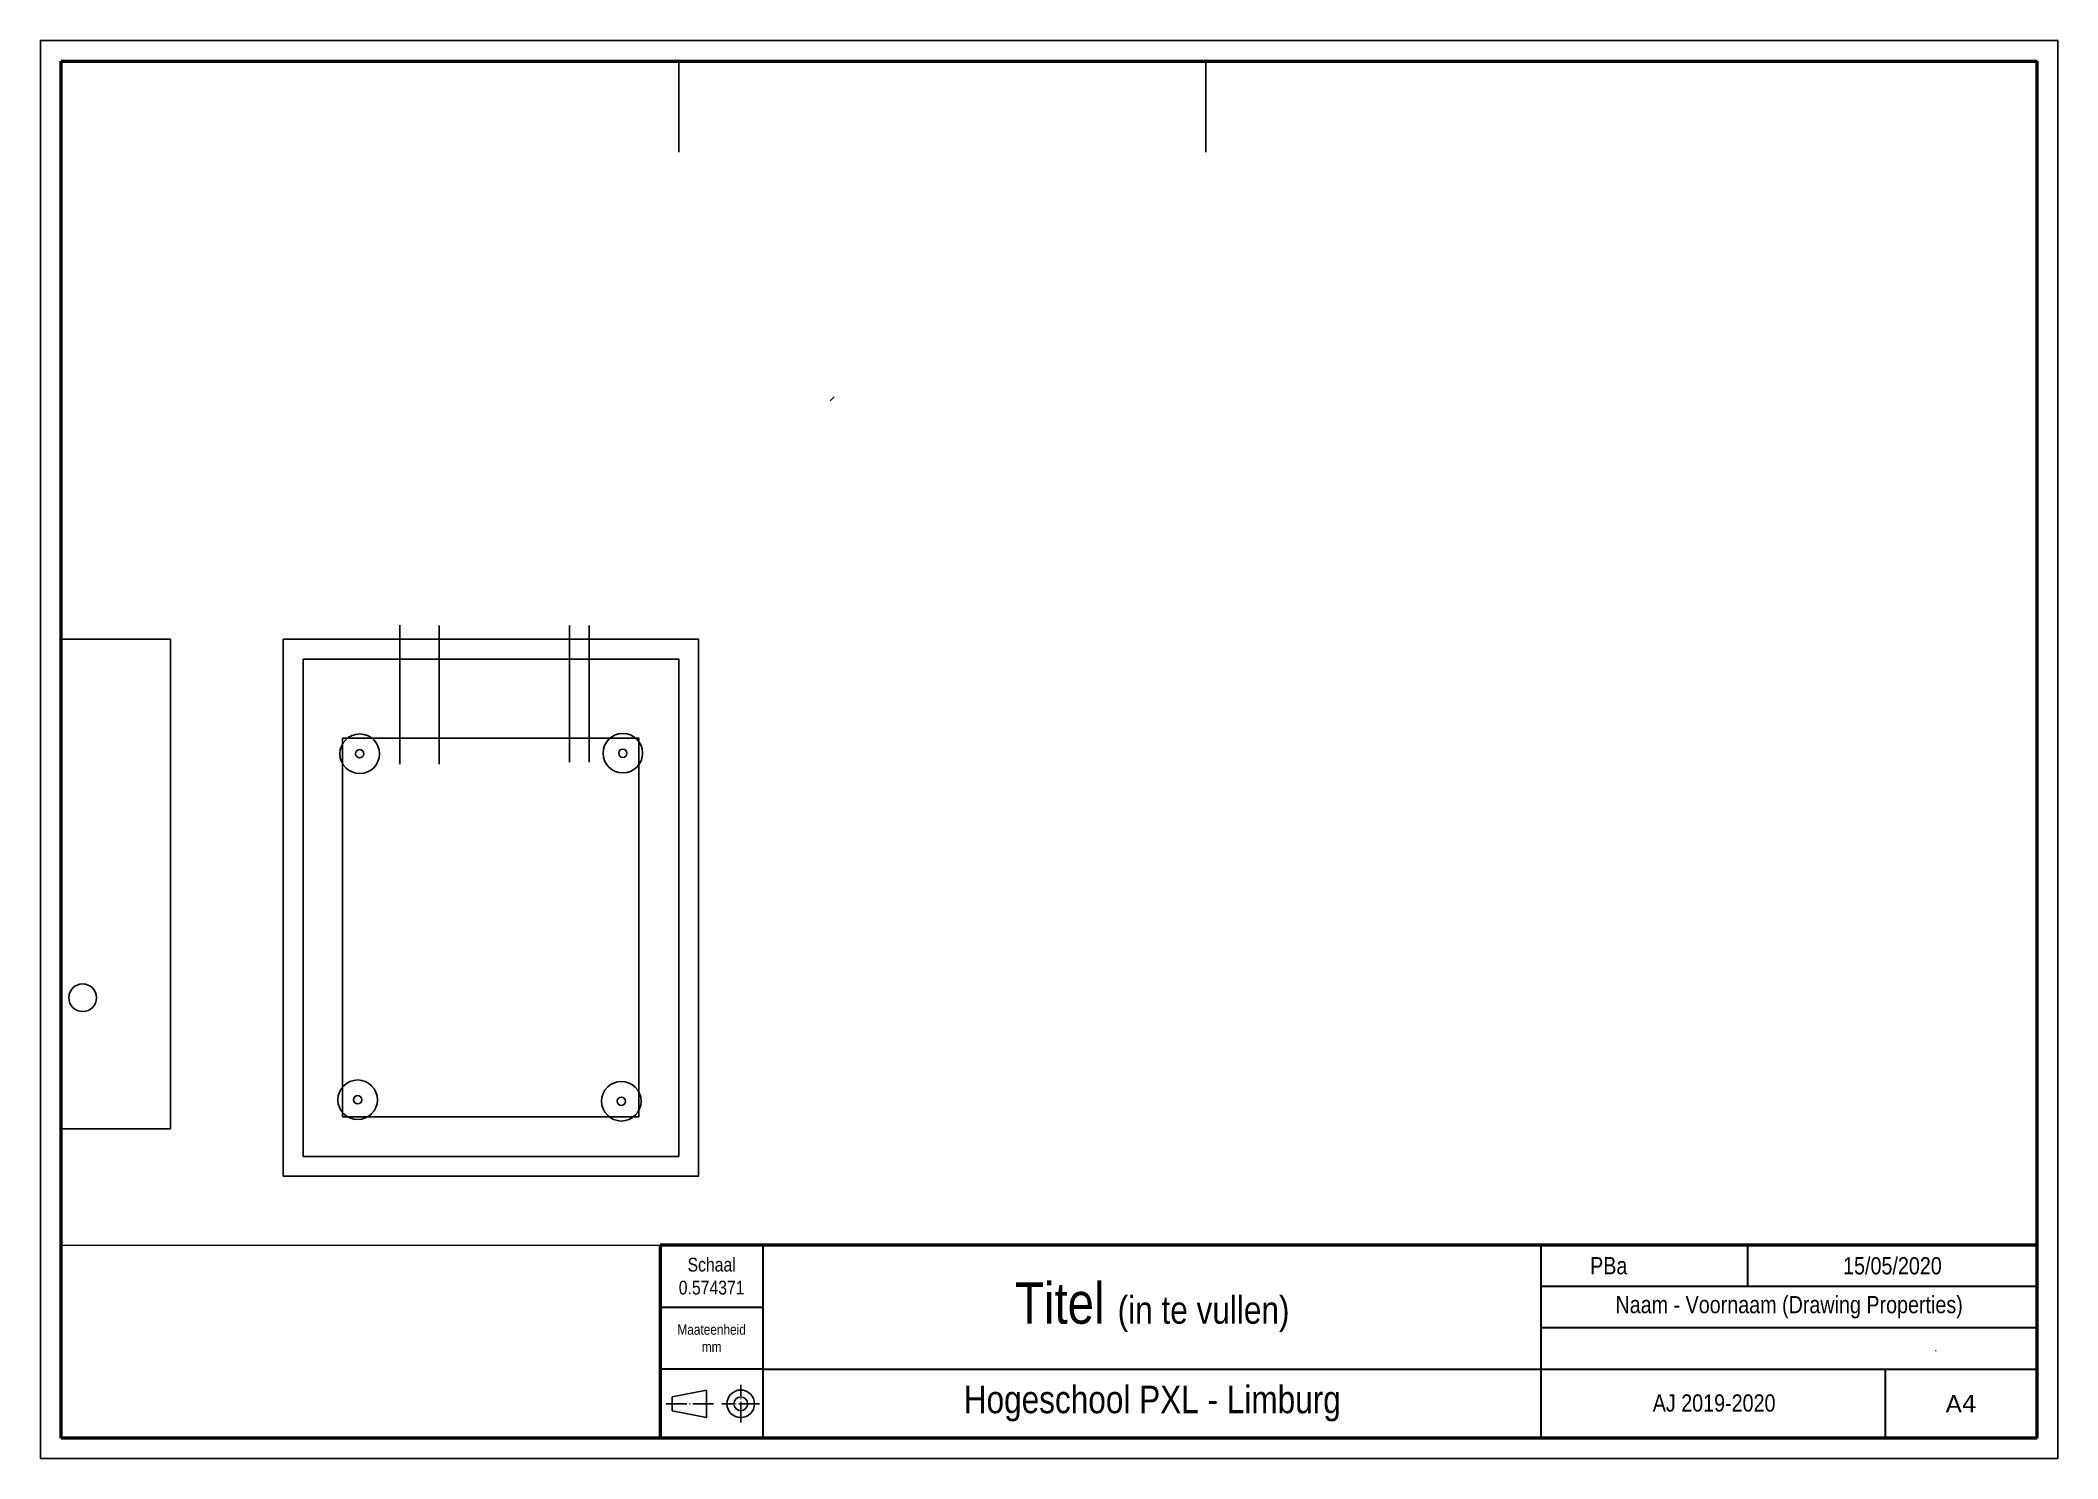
# Paper-space layout 'Landscape A4 (VP-DWGtoPDF)' of a CAD drawing. Header units: millimetres. Extents: x 29 to 322, y 20 to 226.
# The model-space entities are those that its viewports show. They can reach past a viewport. Long polylines and large blocks are cut down to what shows.
import ezdxf

# ---------------------------------------------------------------- set-up
doc = ezdxf.new("R2010")
doc.units = ezdxf.units.MM
doc.header["$LTSCALE"] = 0.5
doc.linetypes.add('ACAD_ISO04W100', pattern=[30, 24, -3, 0, -3])
doc.layers.get('0').update_dxf_attribs({"color": 250})
for name, color, linetype, plot in [('00 Niet printen', 212, 'Continuous', False), ('Uitgeverij', 7, 'Continuous', False), ('VP Hidden', 252, 'Continuous', False)]:
    doc.layers.add(name, color=color, linetype=linetype, plot=plot)
doc.layers.add('Kader', color=7, linetype='Continuous')
doc.styles.add('A3NCAD Technic', font='technic_.ttf')
doc.styles.get("Standard").update_dxf_attribs({"font": 'verdana.ttf'})
doc.styles.add('Technic', font='technic_.ttf')

# ---------------------------------------------------------------- blocks, each defined once
blk = doc.blocks.new('*U31')
at = {"linetype": 'Continuous', "insert": (0, 0), "char_height": 4, "attachment_point": 5, "style": 'Technic'}
blk.add_mtext_dynamic_manual_height_columns('Hogeschool PXL - Limburg', width=113, gutter_width=12.5, heights=[0], dxfattribs=at)
blk = doc.blocks.new('*U33')
at = {"linetype": 'Continuous', "insert": (-0.18, -0.05), "char_height": 2.5, "width": 49.5442, "attachment_point": 5, "style": 'Technic'}
blk.add_mtext('AJ 2019-2020', dxfattribs=at)
blk = doc.blocks.new('*U34')
at = {"lineweight": 30, "insert": (0, 0), "char_height": 2.5, "width": 72, "attachment_point": 5, "style": 'Technic'}
blk.add_mtext('Naam - Voornaam (Drawing Properties)', dxfattribs=at)
blk = doc.blocks.new('*U32')
at = {"linetype": 'Continuous', "insert": (-7.91, 0.01), "char_height": 2.5, "attachment_point": 4, "style": 'Technic'}
blk.add_mtext_dynamic_manual_height_columns('PBa ', width=11.7286, gutter_width=12.5, heights=[0], dxfattribs=at)
blk = doc.blocks.new('*U39')
at = {"linetype": 'Continuous', "insert": (0, 0), "char_height": 2.5, "attachment_point": 5, "style": 'Technic'}
blk.add_mtext_dynamic_manual_height_columns('15/05/2020', width=16.6697, gutter_width=12.5, heights=[0], dxfattribs=at)
blk = doc.blocks.new('*U16')
at = {"color": 7, "linetype": 'Continuous', "insert": (20.28, 0.11), "char_height": 1, "attachment_point": 1, "style": 'Technic'}
blk.add_mtext_dynamic_manual_height_columns('.', width=33.7428, gutter_width=12.5, heights=[0], dxfattribs=at)
blk = doc.blocks.new('*U21')
at = {"layer": 'Kader', "lineweight": -3}
for p, q in [((-6.35, 0.98), (-1.35, 1.98)), ((-6.35, -0.02), (-6.35, 0.98)), ((-1.35, -0.02), (-1.35, 1.98)), ((-6.35, -0.02), (-6.35, -1.02)), ((-6.35, -1.02), (-1.35, -2.02)), ((-1.35, -0.02), (-1.35, -2.02))]:
    blk.add_line(p, q, dxfattribs=at)
at = {"layer": 'Kader', "linetype": 'ACAD_ISO04W100', "lineweight": -3, "ltscale": 0.25}
for p, q in [((3.61, -2.73), (3.61, 2.71)), ((-0.35, -0.02), (-7.39, -0.02)), ((6.33, -0.01), (0.89, -0.01))]:
    blk.add_line(p, q, dxfattribs=at)
at = {"layer": 'Kader', "lineweight": -3}
for radius in [2, 1]:
    blk.add_circle((3.61, -0.02), radius, dxfattribs=at)
blk = doc.blocks.new('*U36')
at = {"layer": 'Kader', "linetype": 'Continuous', "insert": (7.5, -4.5), "char_height": 1.5, "width": 15, "attachment_point": 5, "style": 'Technic'}
blk.add_mtext('Maateenheid\\Pmm', dxfattribs=at)

msp = doc.modelspace()

# ---------------------------------------------------------------- linework, layer by layer
at = {"linetype": 'Continuous'}
for p, q in [((116.39, 338.08, 30), (116.39, 275.2, 30)), ((249.68, 338.08, 30), (249.68, 275.2, 30)), ((155.66, 213.32, 30), (154.66, 212.32, 30)), ((45.8, 120.4), (45.8, 155.6)), ((55.8, 120.4), (55.8, 155.45)), ((88.73, 120.9), (88.73, 155.45)), ((93.73, 120.9), (93.73, 155.45))]:
    msp.add_line(p, q, dxfattribs=at)
for points in [[(-12.18, 152), (-105.2, 152), (-105.2, 28.24), (-12.18, 28.24)], [(16.37, 152), (121.39, 152), (121.39, 16.24), (16.37, 16.24)], [(21.37, 147), (116.39, 147), (116.39, 21.24), (21.37, 21.24)], [(31.37, 127), (106.25, 127), (106.25, 31.24), (31.37, 31.24)]]:
    msp.add_lwpolyline(points, close=True, dxfattribs=at)
for centre, radius in [((35.69, 123.06), 5), ((102.23, 123.19), 5), ((35.69, 123.06), 1.05), ((102.23, 123.19), 1.05), ((-34.36, 61.35), 3.5), ((35.18, 35.56), 5), ((35.18, 35.56), 1.05), ((101.85, 35.18), 5), ((101.85, 35.18), 1.05)]:
    msp.add_circle(centre, radius, dxfattribs=at)

psp = doc.layouts.new('Landscape A4 (VP-DWGtoPDF)')

# ---------------------------------------------------------------- linework, layer by layer
at = {"layer": '00 Niet printen', "linetype": 'Continuous'}
psp.add_lwpolyline([(28.51, 19.82), (321.51, 19.82), (321.51, 225.82), (28.51, 225.82)], close=True, dxfattribs=at)
at = {"layer": 'Kader', "lineweight": 50}
for p, q in [((31.51, 22.82), (31.51, 222.82)), ((31.51, 222.82), (318.51, 222.82)), ((318.51, 22.82), (318.51, 222.82)), ((318.51, 50.82), (118.51, 50.82)), ((118.51, 50.82), (118.51, 22.82)), ((318.51, 22.82), (31.51, 22.82))]:
    psp.add_line(p, q, dxfattribs=at)
at = {"layer": 'Kader', "lineweight": 30}
for p, q in [((133.51, 22.82), (133.51, 50.82)), ((246.51, 22.82), (246.51, 50.82)), ((276.51, 44.82), (276.51, 50.82)), ((318.51, 22.82), (318.51, 50.82)), ((318.51, 44.82), (246.51, 44.82)), ((318.51, 38.82), (246.51, 38.82)), ((133.51, 32.82), (318.51, 32.82)), ((296.51, 22.82), (296.51, 32.82))]:
    psp.add_line(p, q, dxfattribs=at)
at = {"layer": 'Kader', "linetype": 'Continuous', "lineweight": 30}
for p, q in [((118.51, 41.82), (133.51, 41.82)), ((133.51, 32.82), (118.51, 32.82))]:
    psp.add_line(p, q, dxfattribs=at)

# ---------------------------------------------------------------- block references
at = {"linetype": 'Continuous'}
psp.add_blockref('*U36', (118.51, 41.82), dxfattribs=at)
at = {"layer": 'Kader', "linetype": 'Continuous'}
for name, p in [('*U32', (261.51, 47.82)), ('*U39', (297.51, 47.82)), ('*U34', (282.51, 41.82)), ('*U31', (190.01, 27.82)), ('*U33', (271.79, 27.94))]:
    psp.add_blockref(name, p, dxfattribs=at)
at = {"layer": 'Kader', "linetype": 'Continuous', "lineweight": -3}
psp.add_blockref('*U21', (126.62, 27.81), dxfattribs=at)
at = {"layer": 'Uitgeverij', "linetype": 'Continuous'}
psp.add_blockref('*U16', (283.37, 36.32), dxfattribs=at)

# ---------------------------------------------------------------- texts
at = {"linetype": 'Continuous', "insert": (126.01, 46.32), "char_height": 2, "attachment_point": 5, "style": 'A3NCAD Technic'}
psp.add_mtext_dynamic_manual_height_columns('Schaal\\P0.574371', width=15, gutter_width=12.5, heights=[0], dxfattribs=at)
at = {"layer": 'Kader', "insert": (190.01, 41.82), "char_height": 6, "width": 113, "attachment_point": 5}
psp.add_mtext('{\\fTechnic|b0|i0|c2|p2;Titel \\H0.66667x;(in te vullen)}', dxfattribs=at)
at = {"layer": 'Kader', "lineweight": 30, "insert": (307.51, 27.82), "char_height": 2.5, "width": 22, "attachment_point": 5}
psp.add_mtext('{\\fVerdana|b0|i0|c0|p34;A4}', dxfattribs=at)

# ---------------------------------------------------------------- viewports
at = {"layer": 'VP Hidden', "linetype": 'Continuous'}
psp.add_viewport(center=(175.01, 136.82), size=(287, 172), view_center_point=(210, 148.5), view_height=299.4579, dxfattribs=at)

doc.saveas('drawing.dxf')
